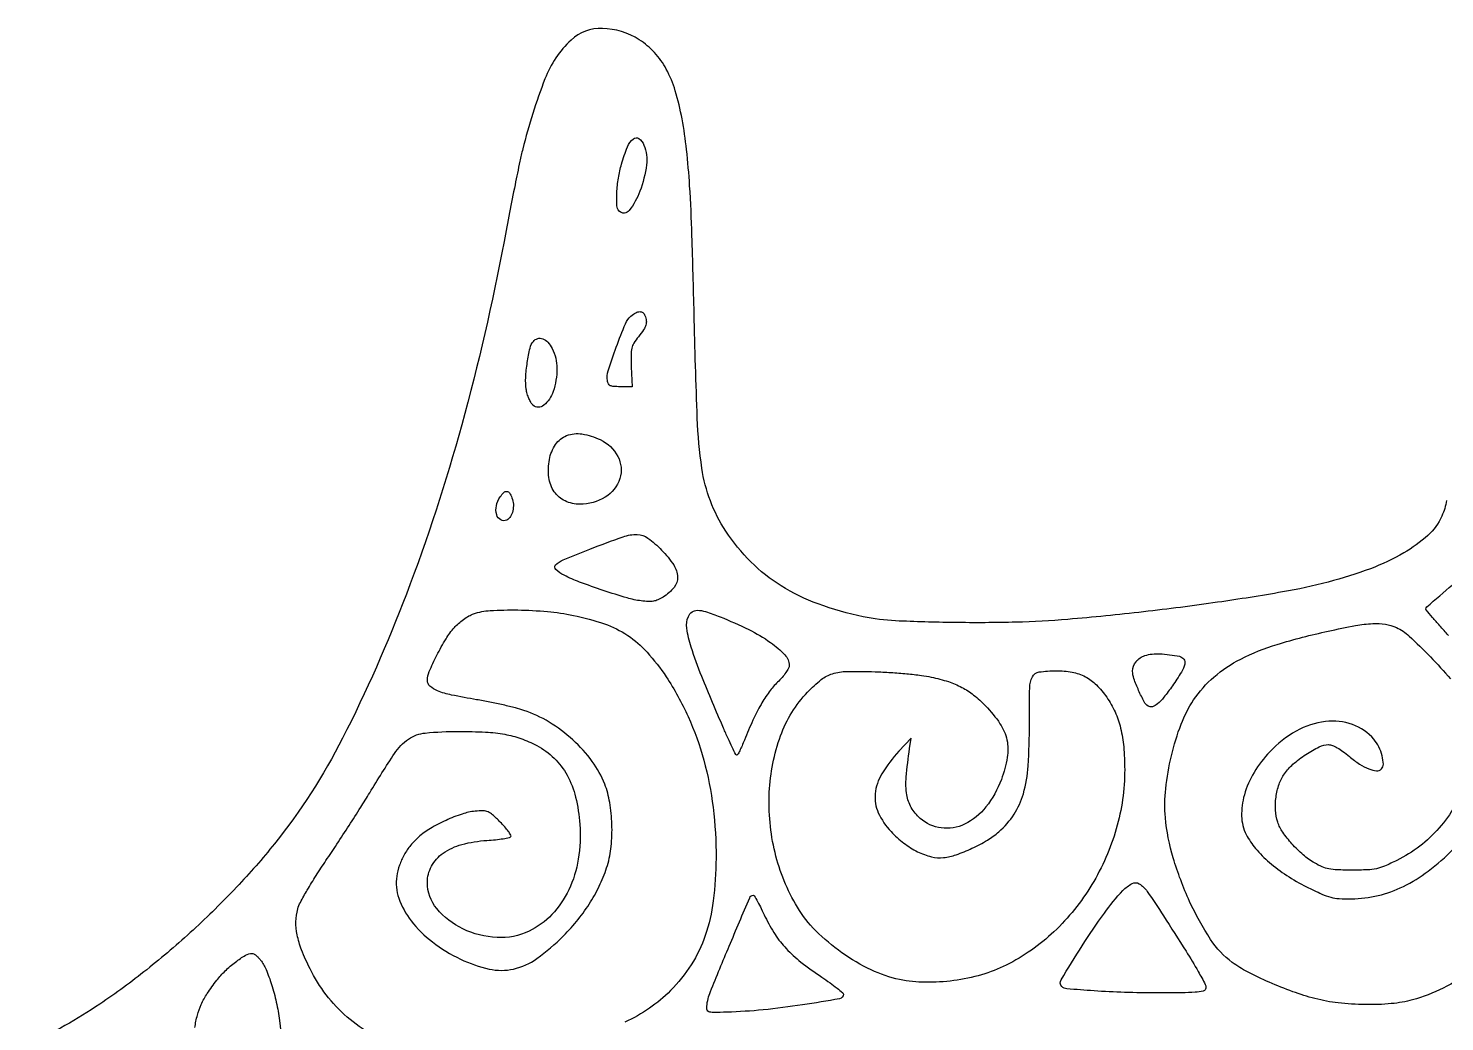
# Model space of a CAD drawing. Header units: inches. Extents: x 0 to 5940, y 0 to 4205.
# Drawn here: x 5434 to 5472.47, y 817.9 to 844.87 of the extents above; entities that cross this region are included whole.
import ezdxf

# ---------------------------------------------------------------- set-up
doc = ezdxf.new("R2010")
doc.units = ezdxf.units.IN
doc.header["$LTSCALE"] = 50
doc.header["$MEASUREMENT"] = 0
doc.layers.get('0').update_dxf_attribs({"color": 1})

# ---------------------------------------------------------------- blocks, each defined once
blk = doc.blocks.new('JACZ-COO-GE-001-CAR-LOGO-R00')
at = {"color": 8}
for points in [[(5542.45, 3850.36, -0.064784), (5540.63, 3844.38, -0.10259), (5535.34, 3837.11, -0.053015), (5526.21, 3830.44, -0.042515), (5513.58, 3824.49, -0.024593), (5497.57, 3819.44, -0.020895), (5480.37, 3815.68, -0.007629), (5455.74, 3811.76, -0.007301), (5427.68, 3808.15, -0.006954), (5399.07, 3805.29, -0.015572), (5379.47, 3804.22, -0.009064), (5355.9, 3804.1, -0.008045), (5333.83, 3804.74, -0.040604), (5321.6, 3806.29, -0.035188), (5304.51, 3811.16, -0.052282), (5290.52, 3817.96, -0.056545), (5279.06, 3827.04, -0.051681), (5269.53, 3838.72, -0.054636), (5263.71, 3850.12, -0.054699), (5260.5, 3862.51, -0.026635), (5258.77, 3881.41, -0.003627), (5257.56, 3921.09, 0.002092), (5256.75, 3950.61, 0.007516), (5255.87, 3969.44, 0.011597), (5254.7, 3983.11, 0.018452), (5253, 3994.73, 0.027193), (5250.43, 4005.41, 0.051259), (5247.04, 4013.6, 0.061735), (5242.57, 4019.86, 0.065677), (5236.8, 4024.7, 0.133782), (5222.82, 4029.03, 0.199279), (5210.99, 4024.59, 0.112553), (5201.08, 4009.93, 0.031485), (5192.67, 3983.38, 0.009585), (5191.6, 3978.72, 0.001631), (5189.77, 3969.8, 0.00178), (5187.69, 3959.3, 0.001585), (5185.6, 3948.38, -0.020494), (5169.59, 3878.98, -0.024097), (5148.63, 3814.86, -0.026402), (5124.46, 3760.27, -0.051752), (5098.72, 3720.38, -0.020497), (5084.34, 3703.9, -0.017446), (5067.89, 3687.71, -0.017418), (5050.32, 3672.68, -0.020212), (5032.57, 3659.67, -0.038797), (5005.56, 3644.4, -0.012677)], [(5552.2, 3672.59, -0.042771), (5541.09, 3665.71, -0.050581), (5529.57, 3661.28, -0.044551), (5521.5, 3659.83, -0.025368), (5511.58, 3659.46, -0.025087), (5501.42, 3660.1, -0.036106), (5492.57, 3661.76, -0.022245), (5484.24, 3664.36, -0.016383), (5475.27, 3667.94, -0.016564), (5467.06, 3671.86, -0.038536), (5461.27, 3675.45, -0.091161), (5453.11, 3684.1, -0.035607), (5445.16, 3698.53, -0.035156), (5438.94, 3714.98, -0.05068), (5435.99, 3730.25, -0.049122), (5436.09, 3741.21, -0.031965), (5438.25, 3753.7, -0.032194), (5441.93, 3765.61, -0.056299), (5446.66, 3774.78, -0.068233), (5454.36, 3783.47, -0.059141), (5464.48, 3790.27, -0.045092), (5478.3, 3795.83, -0.019341), (5497.57, 3800.84, -0.008367), (5507.96, 3802.94, -0.032357), (5514.49, 3803.71, -0.052219), (5519.25, 3803.46, -0.068324), (5523.42, 3802.21, -0.079802), (5528.25, 3798.99, -0.013205), (5536.29, 3791.14, -0.014678), (5543.95, 3782.76, -0.053566)], [(5545.47, 3734.59, -0.049965), (5539.62, 3726.35, -0.049947), (5532.26, 3719.43, -0.048929), (5523.62, 3714.06, -0.013318), (5518.96, 3711.91, -0.04809), (5515.85, 3710.92, -0.043688), (5512.47, 3710.49, -0.009655), (5506.62, 3710.38, -0.008115), (5501.02, 3710.47, -0.03947), (5497.86, 3710.82, -0.056524), (5495.36, 3711.61, -0.028841), (5492.42, 3713.11, -0.045222), (5488.15, 3716.18, -0.031474), (5483.9, 3720.33, -0.031933), (5480.41, 3724.75, -0.07169), (5478.51, 3728.57, -0.065392), (5477.66, 3733.03, -0.048957), (5477.86, 3738.03, -0.049167), (5479.02, 3742.87, -0.067956), (5481.04, 3746.84, -0.063051), (5484.28, 3750.45, -0.031978), (5489.15, 3754.14, -0.030668), (5494.19, 3757.05, -0.116121), (5497.71, 3757.88, -0.091113), (5499.19, 3757.61, -0.037222), (5501.05, 3756.73, -0.030641), (5503.21, 3755.34, -0.017947), (5505.62, 3753.43, 0.030426), (5509.49, 3750.51, 0.0537), (5513.05, 3748.67, 0.073567), (5515.94, 3748.01, 0.218891), (5517.79, 3748.7, 0.209236), (5518.49, 3750.48, 0.053318), (5518.03, 3753.61, 0.050341), (5516.76, 3757.03, 0.061476), (5514.9, 3759.89, 0.133652), (5506.83, 3765.48, 0.115042), (5496.54, 3766.63, 0.098808), (5485.52, 3763.03, 0.075391), (5475.5, 3755.21, 0.054111), (5469.54, 3747.36, 0.066096), (5465.87, 3738.9, 0.075264), (5464.83, 3730.78, 0.11261), (5466.58, 3723.87, 0.059017), (5470.11, 3718.58, 0.0373), (5475.35, 3713.31, 0.034127), (5481.9, 3708.37, 0.02923), (5489.39, 3704.09, 0.008019), (5495.22, 3701.31, 0.041484), (5498.58, 3700.1, 0.051993), (5501.74, 3699.59, 0.017134), (5506.46, 3699.5, 0.055451), (5516.51, 3700.75, 0.05498), (5526.07, 3704.18, 0.049466), (5535.48, 3710, 0.032451), (5545.08, 3718.38, 0.041018)], [(5543.11, 3799.25, -0.002377), (5539.84, 3802.91, -0.0038), (5537.08, 3806.07, -0.000863), (5534.69, 3808.86, -0.17846), (5534.57, 3809.19, -0.218352), (5534.96, 3810.05, -0.000629), (5544.67, 3818.38, -0.003778)], [(5146.01, 3643.69, -0.104291), (5126.22, 3654.74, -0.099339), (5112.16, 3673.01, -0.019727), (5108.97, 3680.19, -0.044396), (5107.27, 3685.89, -0.056486), (5106.82, 3690.86, -0.059759), (5107.52, 3695.71, -0.057734), (5108.5, 3698.17, -0.008499), (5111.12, 3702.84, -0.009462), (5114.44, 3708.29, -0.007871), (5118.17, 3713.97, 0.003599), (5122.31, 3720.16, 0.002452), (5126.94, 3727.26, 0.002471), (5131.34, 3734.16, 0.004975), (5134.73, 3739.65, -0.010244), (5144.15, 3754.56, -0.095775), (5149.45, 3759.97, -0.128217), (5155.8, 3762.28, -0.023692), (5168.34, 3762.88, -0.012141), (5178.64, 3762.63, -0.032341), (5185.95, 3761.8, -0.041469), (5191.96, 3760.19, -0.035394), (5197.97, 3757.55, -0.071816), (5204.6, 3752.73, -0.074854), (5209.49, 3746.29, -0.066086), (5212.68, 3738.01, -0.040873), (5214.29, 3727.68, -0.057869), (5213.72, 3714.55, -0.071461), (5210.09, 3702.87, -0.078502), (5203.7, 3693.54, -0.092949), (5195.07, 3687.27, -0.124041), (5182.94, 3684.86, -0.099121), (5169.98, 3688.15, -0.108115), (5160.14, 3695.81, -0.175242), (5156.57, 3705.68, -0.125455), (5158.14, 3711.85, -0.114422), (5162.51, 3716.76, -0.089236), (5169.62, 3720.09, -0.049432), (5179.11, 3721.63, 0.009466), (5182.41, 3721.9, 0.014122), (5185.29, 3722.27, 0.009057), (5187.64, 3722.69, 0.209053), (5188.19, 3723.07, 0.284534), (5188.19, 3723.64, 0.019465), (5187.23, 3725.05, 0.023149), (5185.88, 3726.73, 0.014928), (5184.16, 3728.55, 0.012312), (5181.23, 3731.34, 0.08149), (5179.54, 3732.43, 0.102374), (5177.75, 3732.81, 0.024663), (5174.72, 3732.67, 0.05613), (5169.73, 3731.61, 0.026861), (5163.63, 3729.22, 0.026804), (5157.7, 3726.13, 0.046496), (5153.21, 3722.87, 0.043127), (5150.22, 3719.75, 0.042649), (5147.8, 3716.15, 0.042843), (5146.03, 3712.21, 0.044413), (5144.98, 3708.07, 0.12537), (5145.74, 3699.77, 0.078959), (5150.41, 3691.18, 0.066786), (5158.46, 3683.19, 0.050335), (5169.11, 3676.69, 0.057234), (5180.01, 3672.92, 0.110399), (5189.19, 3672.93, 0.100574), (5198.06, 3676.91, 0.042047), (5208.07, 3685.45, 0.025942), (5213.7, 3691.75, 0.030038), (5218.35, 3698.32, 0.031298), (5222.03, 3705.13, 0.033692), (5224.72, 3712.19, 0.049232), (5226.16, 3719.36, 0.033109), (5226.44, 3727.71, 0.033199), (5225.62, 3735.99, 0.051137), (5223.73, 3742.92, 0.06694), (5218.98, 3751.54, 0.048605), (5211.64, 3759.68, 0.047678), (5202.68, 3766.41, 0.057057), (5193.11, 3770.86, 0.018502), (5189.94, 3771.79, 0.00641), (5185.31, 3772.9, 0.006358), (5180.16, 3773.99, 0.00735), (5175.23, 3774.89, -0.008964), (5165.71, 3776.67, -0.042579), (5160.4, 3778.24, -0.088973), (5157.56, 3779.99, -0.213925), (5156.57, 3782.19, -0.102414), (5157.26, 3785.54, -0.01585), (5160.17, 3791.71, -0.018713), (5163.63, 3797.92, -0.042969), (5166.79, 3802.22, -0.034851), (5168.34, 3803.77, -0.024178), (5170.28, 3805.29, -0.024472), (5172.3, 3806.58, -0.045279), (5174.07, 3807.39, -0.070438), (5180.34, 3808.64, -0.017822), (5190.76, 3808.85, -0.018807), (5202.03, 3808.26, -0.027733), (5211.84, 3806.82, -0.03325), (5223.61, 3803.6, -0.062827), (5232.41, 3799.24, -0.064), (5239.75, 3792.9, -0.035783), (5246.99, 3783.55, -0.0411), (5255.29, 3768.53, -0.038668), (5261.22, 3752.05, -0.036969), (5264.74, 3734.15, -0.031256), (5265.86, 3714.88, -0.030024), (5264.81, 3698.71, -0.051644), (5261.77, 3685.58, -0.058648), (5256.46, 3674.55, -0.054606), (5248.63, 3664.76, -0.046174), (5240.62, 3658.08, -0.043764), (5231.38, 3652.85, -0.035349)], [(5068.55, 3650.76, -0.029924), (5069.52, 3655.51, -0.043324), (5070.97, 3659.53, -0.037783), (5073.25, 3663.62, -0.016808), (5076.83, 3668.66, -0.037397), (5080.01, 3672.23, -0.029788), (5083.92, 3675.59, -0.028422), (5087.72, 3678.16, -0.133004), (5090.25, 3678.87, -0.138627), (5090.83, 3678.71, -0.032739), (5091.67, 3678.13, -0.031244), (5092.58, 3677.3, -0.026374), (5093.43, 3676.32, -0.067916), (5095.52, 3672.78, -0.022577), (5097.59, 3667.1, -0.021581), (5099.39, 3660.4, -0.020461), (5100.63, 3653.45, -0.071662), (5100.53, 3636.12, -0.079092)]]:
    blk.add_lwpolyline(points, format="xyb", dxfattribs=at)
for points in [[(5238.58, 3984.84, -0.13315), (5239.55, 3977.33, -0.055517), (5237.03, 3967.35, -0.074283), (5232.99, 3960.08, -0.453302), (5229.21, 3959.84, -0.186601), (5228.31, 3961.88, -0.023846), (5228.32, 3966.76, -0.0274), (5228.91, 3972.36, -0.030115), (5230.09, 3977.68, -0.025367), (5232.3, 3984.13, -0.122995), (5234.55, 3987.23, -0.34736), (5236.66, 3987.3, -0.136171)], [(5238.96, 3920.3, -0.059993), (5239.45, 3918.36, -0.10638), (5239.31, 3916.73, -0.075009), (5238.45, 3914.94, -0.018708), (5236.52, 3912.31, 0.027229), (5234.76, 3909.84, 0.081594), (5233.96, 3907.93, 0.059498), (5233.67, 3905.55, 0.009819), (5233.77, 3900.93), (5234.07, 3893.38), (5229.57, 3893.38, -0.015168), (5227.06, 3893.45, -0.093213), (5225.81, 3893.77, -0.169114), (5225.12, 3894.43, -0.081938), (5224.75, 3895.6, -0.112278), (5225.07, 3899.42, -0.010611), (5228.11, 3908.38, -0.01009), (5231.53, 3917.24, -0.123999), (5233.66, 3920.13, -0.044494), (5235.5, 3921.38, -0.120297), (5237.01, 3921.8, -0.181547), (5238.16, 3921.41, -0.130169)], [(5203.82, 3907.88, -0.115798), (5205.62, 3900.26, -0.082553), (5204.2, 3891.57, -0.136157), (5200.64, 3886.35, -0.375761), (5196.53, 3886.41, -0.07948), (5195.77, 3887.37, -0.030714), (5195.02, 3888.89, -0.029461), (5194.39, 3890.68, -0.032136), (5194, 3892.47, -0.05173), (5193.81, 3896.81, -0.022604), (5194.4, 3902.54, -0.01969), (5195.43, 3907.97, -0.116951), (5196.7, 3910.54, -0.153371), (5198.35, 3911.6, -0.158028), (5200.28, 3911.52, -0.118885), (5202.22, 3910.2, -0.069258)], [(5222.04, 3873.33, -0.160614), (5228.67, 3867, -0.201659), (5229.45, 3858.62, -0.182007), (5223.91, 3851.56, -0.137119), (5214.34, 3848.88, -0.109618), (5208.71, 3850.13, -0.134619), (5204.62, 3853.6, -0.119711), (5202.57, 3859.03, -0.07606), (5202.77, 3865.82, -0.103863), (5205.09, 3871.51, -0.152234), (5209.29, 3874.85, -0.133069), (5215.1, 3875.48, -0.071457)], [(5188.6, 3851.31, -0.075231), (5189.13, 3848.86, -0.073911), (5188.91, 3846.35, -0.081379), (5188.03, 3844.23, -0.131362), (5186.61, 3842.9, -0.25768), (5184.37, 3842.93, -0.196806), (5182.82, 3844.89, -0.119851), (5182.7, 3848.33, -0.102863), (5184.13, 3851.66, -0.044281), (5185.54, 3853.34, -0.218435), (5186.67, 3853.75, -0.235851), (5187.67, 3853.16, -0.050931)], [(5245.26, 3831.52, -0.044474), (5249.84, 3825.89, -0.14124), (5251.31, 3821.31, -0.181124), (5249.97, 3817.36, -0.083112), (5245.82, 3813.72, -0.034118), (5243.87, 3812.69, -0.061769), (5242.14, 3812.17, -0.054472), (5240.19, 3812.05, -0.021155), (5237.5, 3812.29, -0.038879), (5232.17, 3813.43, -0.008446), (5223.18, 3816.25, -0.009009), (5214.19, 3819.42, -0.028659), (5208.36, 3821.99, -0.065948), (5205.19, 3824.17, -0.426307), (5205.13, 3825.91, -0.100786), (5207.97, 3827.83, -0.00545), (5218.07, 3831.88, -0.00797), (5230.73, 3836.57, -0.088274), (5236.03, 3837.45, -0.157429), (5240.05, 3836.09, -0.040739)], [(5267.4, 3806.25, -0.020934), (5278.25, 3801.45, -0.038862), (5286.52, 3796.53, -0.049059), (5291.96, 3791.84, -0.192507), (5293.57, 3787.81, -0.127557), (5293.3, 3786.77, -0.025802), (5292.28, 3785.14, -0.025682), (5290.86, 3783.32, -0.021572), (5289.19, 3781.54, 0.042287), (5285.98, 3777.85, 0.027501), (5282.9, 3773.1, 0.022784), (5279.82, 3767.12, 0.012895), (5276.62, 3759.63, -0.009024), (5275.7, 3757.43, -0.014201), (5274.82, 3755.57, -0.008179), (5274.03, 3754.09, -0.281745), (5273.7, 3753.9, -0.274615), (5273.36, 3754.12, -0.00263), (5271.96, 3756.92, -0.00775), (5270.4, 3760.23, -0.004826), (5268.66, 3764.15, -0.00421), (5260.45, 3783.66, -0.021329), (5256.44, 3794.76, -0.037927), (5254.77, 3801.91, -0.146138), (5255.39, 3806.38, -0.129884), (5256.81, 3808.12, -0.16066), (5258.8, 3808.75, -0.077025), (5261.91, 3808.24, -0.01421)], [(5441.32, 3791.31, -0.191128), (5442.96, 3790.23, -0.215247), (5443.31, 3788.39, -0.079385), (5442.02, 3785.31, -0.014748), (5438.64, 3780.17, -0.013935), (5435.38, 3775.79, -0.05086), (5432.97, 3773.3, -0.097458), (5431.06, 3772.25, -0.219558), (5429.46, 3772.45, -0.133976), (5427.96, 3774.05, -0.016499), (5425.85, 3778.4, -0.018985), (5424.05, 3782.91, -0.085853), (5423.57, 3785.69, -0.172789), (5424.85, 3789.29, -0.146031), (5428.22, 3791.58, -0.090416), (5433.78, 3792.28, -0.037373)], [(5347.34, 3783.46, -0.024874), (5353.82, 3781.73, -0.044115), (5358.91, 3779.57, -0.046452), (5363.37, 3776.65, -0.031188), (5367.88, 3772.56, -0.044722), (5373.36, 3765.82, -0.095593), (5375.98, 3759.68, -0.096287), (5376.12, 3753.03, -0.045848), (5373.88, 3744.73, -0.076974), (5368.05, 3734.29, -0.115851), (5359.96, 3727.77, -0.144552), (5351.15, 3726.35, -0.149472), (5343.11, 3729.98, -0.081854), (5339.75, 3734.08, -0.093664), (5338.07, 3738.86, -0.059048), (5337.86, 3745.56, -0.015058), (5339.12, 3756.38), (5339.71, 3760.38), (5335.1, 3755.38, 0.04901), (5328.65, 3746.83, 0.113173), (5326.1, 3739.24, 0.132849), (5327.3, 3732.1, 0.080588), (5332.11, 3724.94, 0.04223), (5336.91, 3720.61, 0.0479), (5342.17, 3717.35, 0.052953), (5347.39, 3715.43, 0.090024), (5352.01, 3715.12, 0.056182), (5356.77, 3716.21, 0.024951), (5362.75, 3718.64, 0.02499), (5368.57, 3721.72, 0.046053), (5372.91, 3724.87, 0.068448), (5378.68, 3731.53, 0.075461), (5382.2, 3739.3, 0.052997), (5384.01, 3749.86, 0.016877), (5384.49, 3765.84, -0.005866), (5384.6, 3779.45, -0.112342), (5385.62, 3783.54, -0.242667), (5388.18, 3785.39, -0.03783), (5394.6, 3785.88, -0.046752), (5400.71, 3785.31, -0.074164), (5405.67, 3783.58, -0.074444), (5409.89, 3780.49, -0.047476), (5413.8, 3775.81, -0.045493), (5416.91, 3770.25, -0.044227), (5419, 3764.16, -0.038439), (5420.18, 3757.06, -0.022304), (5420.56, 3748.42, -0.070151), (5417.39, 3726.03, -0.066074), (5408.13, 3704.89, -0.066722), (5393.79, 3687.07, -0.074262), (5375.72, 3674.42, -0.045742), (5366.4, 3670.78, -0.036519), (5355.85, 3668.57, -0.036683), (5345.14, 3667.91, -0.047637), (5335.37, 3668.97, -0.061122), (5324.6, 3672.6, -0.04213), (5313.48, 3679.13, -0.042155), (5303.63, 3687.42, -0.061521), (5296.65, 3696.35, -0.076511), (5288.19, 3717.03, -0.070912), (5286.03, 3739.86, -0.074733), (5290.3, 3761.25, -0.104978), (5300.52, 3777.73, -0.031557), (5305.72, 3782.51, -0.096657), (5309.93, 3784.74, -0.070393), (5315.39, 3785.59, -0.011606), (5326.07, 3785.49, -0.008263), (5331.96, 3785.2, -0.007297), (5338.09, 3784.71, -0.007348), (5343.61, 3784.1, -0.022003)], [(5435.24, 3693.11, -0.002075), (5443.8, 3679.65, -0.010536), (5448.37, 3672.03, -0.011665), (5451.08, 3667.04, -0.2131), (5451.17, 3665.28, -0.264255), (5450.26, 3664.53, -0.023883), (5447.23, 3664.16, -0.016183), (5442.2, 3663.94, -0.002938), (5432.85, 3663.9, -0.007598), (5420.55, 3664.1, -0.009005), (5408.95, 3664.67, -0.003985), (5398.7, 3665.44, -0.177337), (5396.78, 3666.33, -0.345272), (5396.48, 3668.84, -0.005586), (5404.48, 3681.74, -0.01392), (5412.87, 3694.13, -0.033957), (5419.88, 3702.63, -0.078165), (5423.34, 3705.29, -0.270243), (5426.05, 3705.22, -0.103161), (5429.11, 3702.31, -0.008469)], [(5284.52, 3692.63, 0.03292), (5288.21, 3686.03, 0.044344), (5292.43, 3680.65, 0.038641), (5297.98, 3675.58, 0.018129), (5305.86, 3669.88, -0.007855), (5309.01, 3667.7, -0.012002), (5311.66, 3665.7, -0.006605), (5313.8, 3663.96, -0.222211), (5314.07, 3663.38, -0.364307), (5312.65, 3661.68, -0.005166), (5298.56, 3659.37, -0.013311), (5283.68, 3657.48, -0.017692), (5270.07, 3656.61, -0.003907), (5264.76, 3656.5, -0.074029), (5263.12, 3656.72, -0.26527), (5262.45, 3657.41, -0.090966), (5262.35, 3658.85, -0.068142), (5263.75, 3664.41, -0.0035), (5270.84, 3681.6, -0.0012), (5278.6, 3699.95, -0.30061), (5280.01, 3700.88, -0.270974), (5280.34, 3700.69, -0.003146), (5281.57, 3698.46, -0.00848), (5282.97, 3695.79, -0.005305)]]:
    blk.add_lwpolyline(points, format="xyb", close=True, dxfattribs=at)

msp = doc.modelspace()

# ---------------------------------------------------------------- block references
at = {"xscale": 0.07174195398747743, "yscale": 0.07174195398747743, "zscale": 0.07174195398747743}
msp.add_blockref('JACZ-COO-GE-001-CAR-LOGO-R00', (5074.895, 555.821), dxfattribs=at)

doc.saveas('drawing.dxf')
